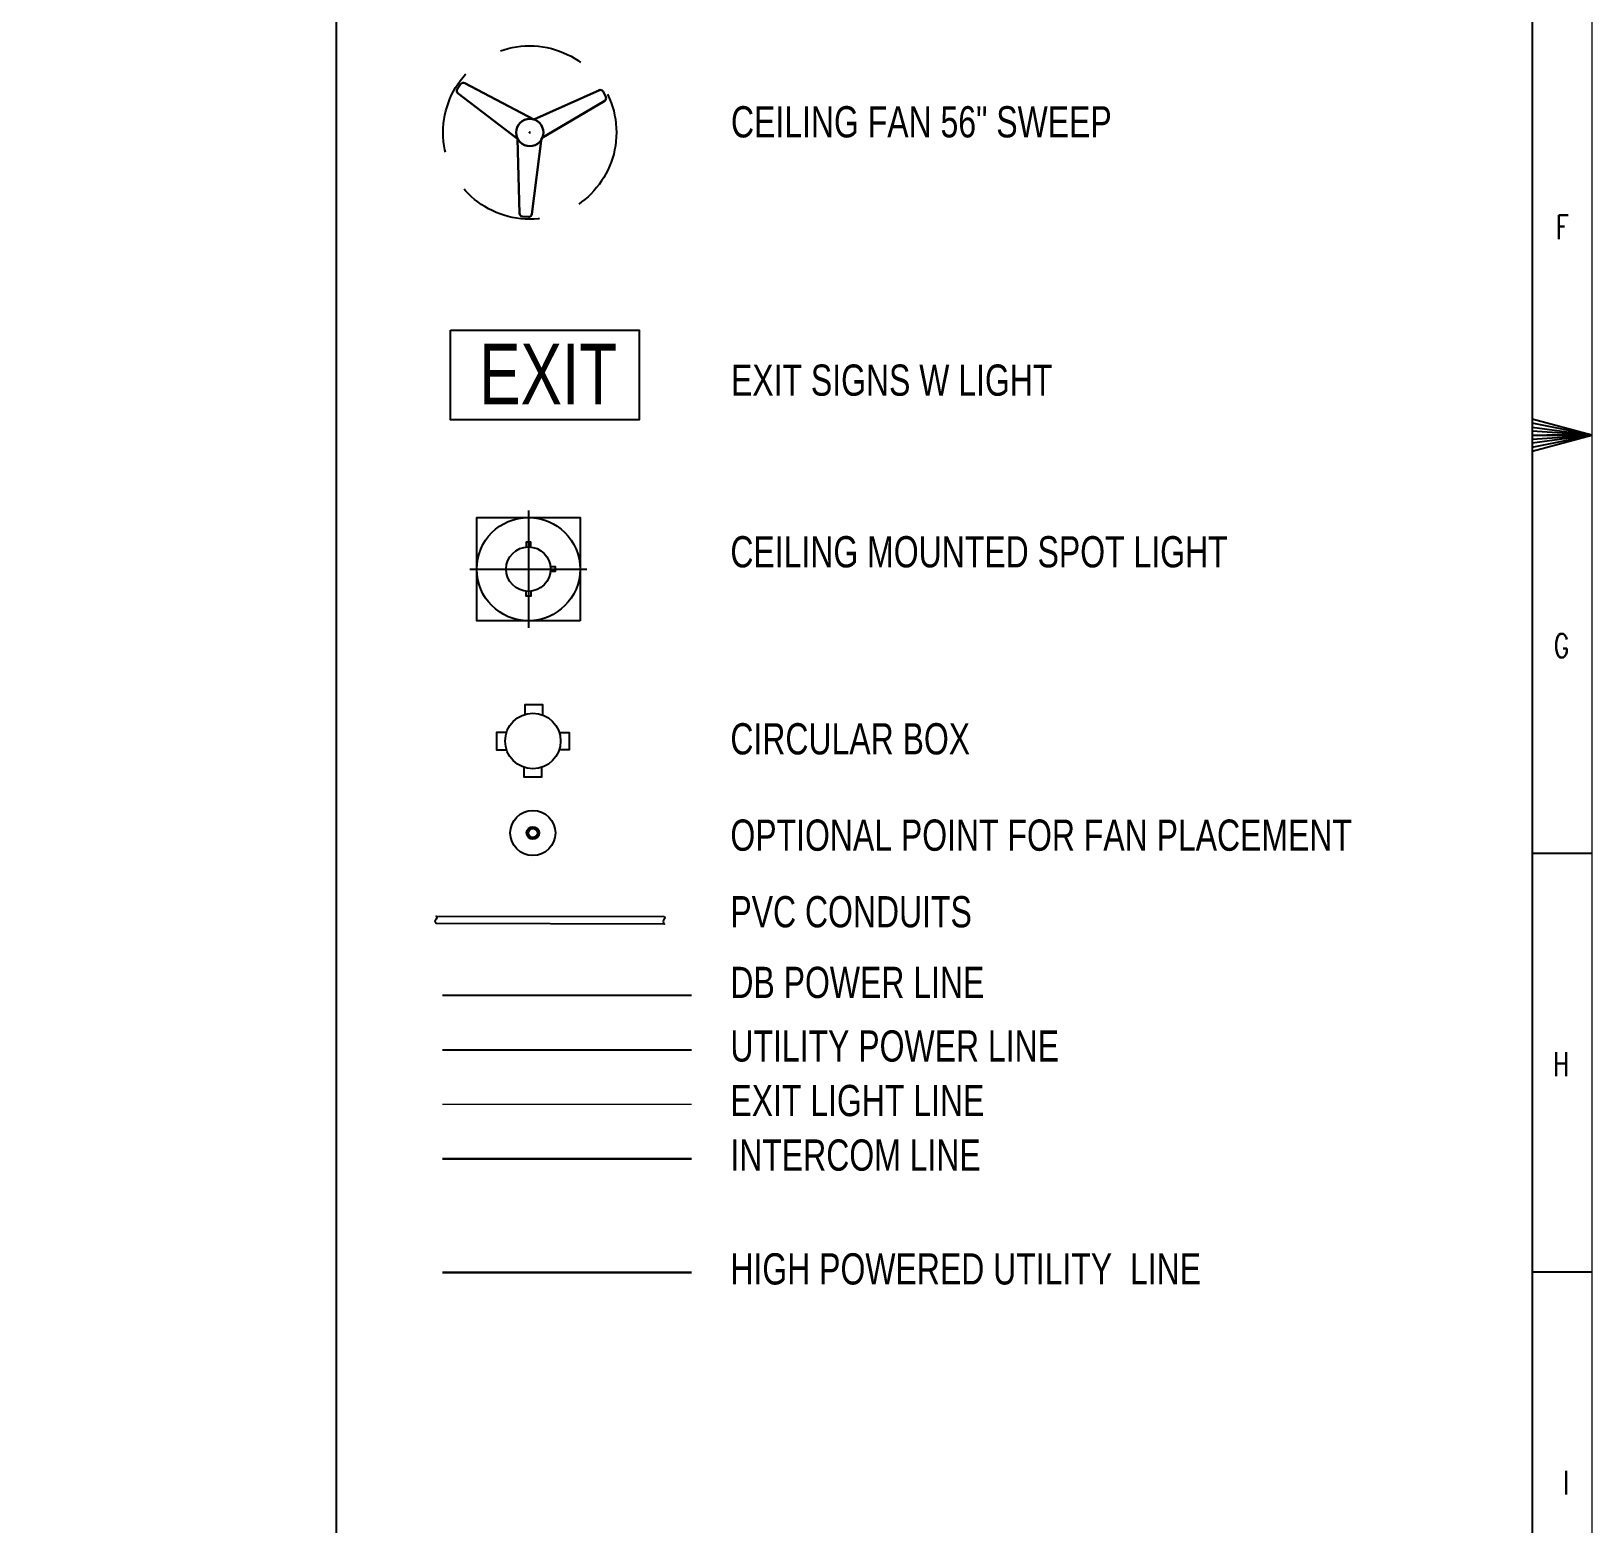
# Model space of a CAD drawing. Header units: inches. Extents: x 67 to 911, y 4 to 601.
# Drawn here: x 726 to 911.5, y 173 to 350.4 of the extents above; entities that cross this region are included whole.
import ezdxf

# ---------------------------------------------------------------- set-up
doc = ezdxf.new("R2010")
doc.units = ezdxf.units.IN
doc.header["$MEASUREMENT"] = 0
doc.linetypes.add('DASHED', pattern=[0.75, 0.5, -0.25])
doc.layers.add('E-CF-Ceiling-Fan', color=42, linetype='Continuous', lineweight=30)
doc.layers.add('Text', color=252, linetype='Continuous', lineweight=15)
for name, color, linetype in [('Lights', 7, 'Continuous'), ('Sockets', 7, 'Continuous'), ('TEG BORDER', 7, 'Continuous')]:
    doc.layers.add(name, color=color, linetype=linetype)
doc.styles.add('Swiss721', font='swisscl.ttf')
doc.styles.add('TEG BORDER', font='txt_qlt.shx', dxfattribs={"width": 0.7, "bigfont": 'hztxt.shx'})

# ---------------------------------------------------------------- blocks, each defined once
blk = doc.blocks.new('252 BORDER A2')
for p, q in [((589, 210), (594, 210)), ((592.75, 210), (590.25, 210)), ((594, 175), (589, 175)), ((594, 140), (589, 140))]:
    blk.add_line(p, q)
at = {"color": 5, "lineweight": 15}
blk.add_lwpolyline([(0, 420), (594, 420), (594, 0), (0, 0)], close=True, dxfattribs=at)
blk.add_lwpolyline([(5, 415), (589, 415), (589, 5), (5, 5)], close=True)
blk.add_lwpolyline([(594, 210), (589, 211.34), (589, 208.66), (594, 210), (589, 211), (589, 210.67), (594, 210), (589, 210.33), (589, 209.67), (594, 210), (589, 209.33), (589, 209), (594, 210)])
at = {"layer": 'TEG BORDER'}
blk.add_line((489, 116), (489, 415), dxfattribs=at)
at = {"char_height": 2, "width": 2, "attachment_point": 3, "style": 'TEG BORDER'}
for s, insert in [('F', (592.09, 228.39)), ('G', (592.09, 193.39)), ('H', (592.09, 158.39)), ('I', (592.09, 123.39))]:
    blk.add_mtext(s, dxfattribs=dict(at, insert=insert))
blk = doc.blocks.new('CF')
for p, q in [((-23.84, 14.22), (-22.76, 15.89)), ((1.35, 4.29), (-21.39, 16.19)), ((-4.07, -2.11), (-23.55, 12.84)), ((1.35, 4.29), (22.9, 13.97)), ((3.87, -1.9), (24.71, 10.43)), ((24.1, 13.48), (25.01, 11.71)), ((-4.07, -2.11), (-3.33, -26.62)), ((3.87, -1.9), (0.65, -26.82)), ((-0.39, -27.76), (-2.38, -27.66))]:
    blk.add_line(p, q)
for radius in [4.48, 0.0888]:
    blk.add_circle((0, 0), radius)
for centre, radius, start, end in [((-21.93, 15.35), 0.996, 57.1351, 147.1351), ((-23.01, 13.68), 0.996, 147.1351, 237.1351), ((23.21, 13.03), 0.996, 27.1351, 117.1351), ((24.09, 11.25), 1.03, 299.2548, 26.4357), ((-2.33, -26.67), 0.996, 177.1351, 267.1351), ((-0.34, -26.77), 0.996, 267.1351, 357.1351)]:
    blk.add_arc(centre, radius, start, end)

msp = doc.modelspace()

# ---------------------------------------------------------------- linework, layer by layer
at = {"color": 1}
msp.add_line((774.87, 235.84), (804.44, 235.84), dxfattribs=at)
at = {"color": 3}
msp.add_line((774.87, 229.36), (804.44, 229.36), dxfattribs=at)
msp.add_line((774.87, 229.36), (804.44, 229.36), dxfattribs=at)
at = {"color": 5, "lineweight": 20}
msp.add_line((774.87, 222.88), (804.44, 222.88), dxfattribs=at)
msp.add_line((774.87, 222.88), (804.44, 222.88), dxfattribs=at)
at = {"color": 6, "lineweight": 30}
msp.add_line((774.87, 216.4), (804.44, 216.4), dxfattribs=at)
msp.add_line((774.87, 216.4), (804.44, 216.4), dxfattribs=at)
at = {"color": 4}
msp.add_line((774.87, 202.87), (804.44, 202.87), dxfattribs=at)
at = {"color": 4, "lineweight": 30}
msp.add_line((774.87, 202.87), (804.44, 202.87), dxfattribs=at)
at = {"color": 4}
msp.add_lwpolyline([(775.79, 314.87), (798.24, 314.87), (798.24, 304.23), (775.79, 304.23)], close=True, dxfattribs=at)
for points in [[(785.34, 289.1), (785.34, 289.7), (784.81, 289.7), (784.81, 289.1)], [(785.01, 287.89), (785.07, 287.89)], [(787.7, 286.24), (788.3, 286.25), (788.29, 286.77), (787.69, 286.77)], [(785.34, 283.86), (785.34, 283.26), (784.81, 283.26), (784.81, 283.86)], [(784.67, 269.22), (784.67, 270.38), (786.73, 270.38), (786.73, 269.15)], [(782.46, 267.08), (781.29, 267.08), (781.29, 265.02), (782.46, 265.02)], [(788.74, 267.08), (789.9, 267.08), (789.9, 265.02), (788.74, 265.02)], [(786.63, 262.92), (786.63, 261.76), (784.57, 261.76), (784.57, 262.92)]]:
    msp.add_lwpolyline(points)
msp.add_lwpolyline([(801.19, 245.21, -0.56347), (801.19, 244.91, 0.380478), (801.24, 244.29), (774.12, 244.38, -0.456322), (774.12, 244.91, 0.605884), (774.12, 245.22)], format="xyb", close=True)
at = {"linetype": 'DASHED', "ltscale": 20}
msp.add_circle((785.23, 338.37), 10.3, dxfattribs=at)
for centre, radius in [((785.07, 286.48), 2.64), ((785.6, 266.05), 3.3)]:
    msp.add_circle(centre, radius)
at = {"color": 190}
for radius in [2.68, 0.751, 0.536]:
    msp.add_circle((785.6, 255.12), radius, dxfattribs=at)
at = {"layer": 'Lights', "color": 40}
for p, q in [((785.07, 293.43), (785.07, 279.52)), ((778.12, 286.48), (792.03, 286.48))]:
    msp.add_line(p, q, dxfattribs=at)
at = {"layer": 'Lights'}
msp.add_lwpolyline([(791.21, 280.34), (778.94, 280.34), (778.94, 292.62), (791.21, 292.62)], close=True, dxfattribs=at)
msp.add_circle((785.07, 286.48), 6.14, dxfattribs=at)

# ---------------------------------------------------------------- block references
at = {"xscale": 1.4211126, "yscale": 1.4211126, "zscale": 1.4211126}
msp.add_blockref('252 BORDER A2', (67.34, 3.98), dxfattribs=at)
at = {"layer": 'E-CF-Ceiling-Fan', "lineweight": 0, "xscale": 0.3614481925310917, "yscale": 0.3614481925310917, "zscale": 0.3614481925310917}
msp.add_blockref('CF', (785.23, 338.37), dxfattribs=at)

# ---------------------------------------------------------------- texts
at = {"layer": 'Sockets', "color": 0, "style": 'Swiss721'}
for s, p in [('CEILING FAN 56" SWEEP', (809.15, 337.79)), ('EXIT SIGNS W LIGHT', (809.15, 307.09)), ('CEILING MOUNTED SPOT LIGHT', (809.08, 286.69)), ('CIRCULAR BOX', (809.08, 264.46)), ('OPTIONAL POINT FOR FAN PLACEMENT', (809.08, 253.01)), ('PVC CONDUITS', (809.08, 243.91)), ('DB POWER LINE', (809.08, 235.51)), ('UTILITY POWER LINE', (809.08, 227.95)), ('EXIT LIGHT LINE', (809.08, 221.47)), ('INTERCOM LINE', (809.08, 214.99)), ('HIGH POWERED UTILITY  LINE', (809.08, 201.46))]:
    msp.add_text(s, height=3.7068, dxfattribs=at).set_placement(p)
at = {"layer": 'Text', "color": 4, "insert": (787.42, 313.26), "char_height": 7.2, "width": 56.3673, "attachment_point": 2, "style": 'Swiss721'}
msp.add_mtext('EXIT ', dxfattribs=at)

doc.saveas('drawing.dxf')
